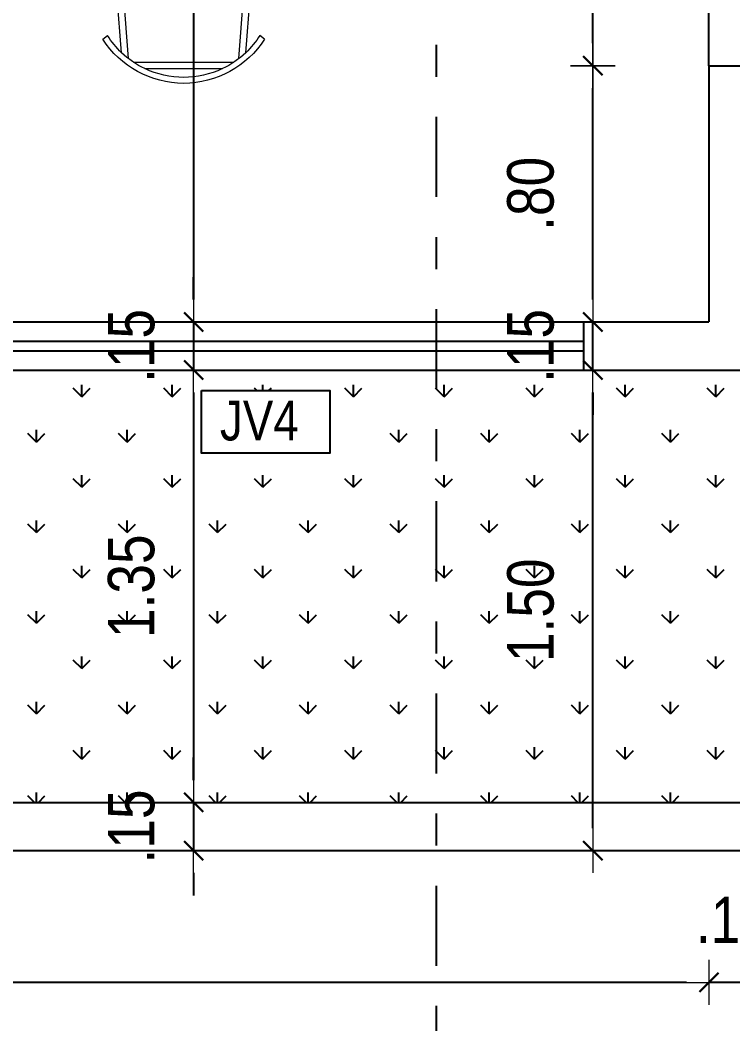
# Model space of a CAD drawing. Header units: millimetres. Extents: x 2718 to 3327, y 272 to 594.
# Drawn here: x 3068.779 to 3071.005, y 421.418 to 424.551 of the extents above; entities that cross this region are included whole.
import ezdxf
from ezdxf.enums import TextEntityAlignment as Align

# ---------------------------------------------------------------- set-up
doc = ezdxf.new("R2010")
doc.units = ezdxf.units.MM
doc.header["$MEASUREMENT"] = 0
doc.linetypes.add('DASHDOT2', pattern=[0.5, 0.25, -0.125, 0, -0.125])
doc.layers.get('0').update_dxf_attribs({"linetype": 'CONTINUOUS'})
doc.layers.get('DEFPOINTS').update_dxf_attribs({"linetype": 'CONTINUOUS'})
for name, color, linetype in [('COTA', 7, 'CONTINUOUS'), ('E-hatch', 8, 'CONTINUOUS'), ('LAYER1', 7, 'CONTINUOUS')]:
    doc.layers.add(name, color=color, linetype=linetype)
for name, color, linetype, lineweight in [('E-Lay-9', 9, 'CONTINUOUS', 9), ('E-Pen-C', 4, 'CONTINUOUS', 15), ('E-Pen-G', 3, 'CONTINUOUS', 30)]:
    doc.layers.add(name, color=color, linetype=linetype, lineweight=lineweight)
doc.styles.add('F2', font='ARIALN.TTF')
doc.dimstyles.new('DIMENSION-1', dxfattribs={"dimtxt": 0.145, "dimasz": 0.07, "dimexe": 1, "dimexo": 0, "dimgap": 0.12, "dimtad": 1, "dimzin": 7, "dimdsep": 46, "dimtxsty": 'F2', "dimblk1": 'TRACO', "dimblk2": 'TRACO', "dimsah": 1, "dimcen": 1, "dimse1": 1, "dimse2": 1, "dimclrd": 4, "dimclre": 256, "dimclrt": 4, "dimadec": 8, "dimazin": 0, "dimtfac": 1, "dimtix": 1, "dimtmove": 2, "dimatfit": 3, "dimldrblk": 'TRACO', "dimfxl": 1, "dimtolj": 1, "dimtzin": 0, "dimarcsym": 0})

# ---------------------------------------------------------------- blocks, each defined once
blk = doc.blocks.new('TRACO')
at = {"layer": 'E-Pen-C'}
for p, q in [((0, 1), (0, -1)), ((-1, 0), (1, 0))]:
    blk.add_line(p, q, dxfattribs=at)
at = {"layer": 'E-Pen-G'}
blk.add_line((-0.424, -0.424), (0.424, 0.424), dxfattribs=at)
blk = doc.blocks.new('*D397')
at = {"layer": 'COTA', "color": 4, "linetype": 'Continuous', "lineweight": -2, "transparency": 16777216}
for p, q in [((3070.8599, 421.5472), (3070.7899, 421.5472)), ((3071.0799, 421.5472), (3070.9299, 421.5472)), ((3071.1499, 421.5472), (3071.2199, 421.5472))]:
    blk.add_line(p, q, dxfattribs=at)
at = {"layer": 'DEFPOINTS', "color": 0, "linetype": 'Continuous', "transparency": 16777216}
for p in [(3070.9299, 423.4589, -1.8296), (3071.0799, 423.4589, -1.8296), (3070.9299, 421.5472)]:
    blk.add_point(p, dxfattribs=at)
at = {"layer": 'COTA', "color": 4, "linetype": 'Continuous', "lineweight": -2, "transparency": 16777216, "xscale": 0.07, "yscale": 0.07, "zscale": 0.07}
blk.add_blockref('TRACO', (3070.9299, 421.5472), dxfattribs=at)
at = {"layer": 'COTA', "color": 4, "linetype": 'Continuous', "lineweight": -2, "transparency": 16777216, "xscale": 0.07, "yscale": 0.07, "zscale": 0.07, "rotation": 180}
blk.add_blockref('TRACO', (3071.0799, 421.5472), dxfattribs=at)
at = {"layer": 'COTA', "color": 4, "linetype": 'Continuous', "transparency": 16777216, "insert": (3071.0049, 421.7412), "char_height": 0.145, "attachment_point": 5, "style": 'F2'}
blk.add_mtext('\\A1;.15', dxfattribs=at)
blk = doc.blocks.new('*D398')
at = {"layer": 'COTA', "color": 4, "linetype": 'Continuous', "lineweight": -2, "transparency": 16777216}
blk.add_line((3070.8599, 421.5472), (3064.1032, 421.5472), dxfattribs=at)
at = {"layer": 'DEFPOINTS', "color": 0, "linetype": 'Continuous', "transparency": 16777216}
for p in [(3064.0332, 423.6089, -1.8296), (3070.9299, 423.4589, -1.8296), (3064.0332, 421.5472)]:
    blk.add_point(p, dxfattribs=at)
at = {"layer": 'COTA', "color": 4, "linetype": 'Continuous', "lineweight": -2, "transparency": 16777216, "xscale": 0.07, "yscale": 0.07, "zscale": 0.07, "rotation": 180}
blk.add_blockref('TRACO', (3064.0332, 421.5472), dxfattribs=at)
at = {"layer": 'COTA', "color": 4, "linetype": 'Continuous', "lineweight": -2, "transparency": 16777216, "xscale": 0.07, "yscale": 0.07, "zscale": 0.07}
blk.add_blockref('TRACO', (3070.9299, 421.5472), dxfattribs=at)
at = {"layer": 'COTA', "color": 4, "linetype": 'Continuous', "transparency": 16777216, "insert": (3067.4815, 421.7412), "char_height": 0.145, "attachment_point": 5, "style": 'F2'}
blk.add_mtext('\\A1;6.90', dxfattribs=at)
blk = doc.blocks.new('*D402')
at = {"layer": 'COTA', "color": 4, "linetype": 'Continuous', "lineweight": -2, "transparency": 16777216}
blk.add_line((3060.0999, 421.1097), (3082.4599, 421.1097), dxfattribs=at)
at = {"layer": 'DEFPOINTS', "color": 0, "linetype": 'Continuous', "transparency": 16777216}
for p in [(3060.0299, 421.9589, -1.8296), (3082.5299, 421.9589, -1.8296), (3082.5299, 421.1097)]:
    blk.add_point(p, dxfattribs=at)
at = {"layer": 'COTA', "color": 4, "linetype": 'Continuous', "lineweight": -2, "transparency": 16777216, "xscale": 0.07, "yscale": 0.07, "zscale": 0.07, "rotation": 180}
blk.add_blockref('TRACO', (3060.0299, 421.1097), dxfattribs=at)
at = {"layer": 'COTA', "color": 4, "linetype": 'Continuous', "lineweight": -2, "transparency": 16777216, "xscale": 0.07, "yscale": 0.07, "zscale": 0.07}
blk.add_blockref('TRACO', (3082.5299, 421.1097), dxfattribs=at)
at = {"layer": 'COTA', "color": 4, "linetype": 'Continuous', "transparency": 16777216, "insert": (3071.2799, 421.3037), "char_height": 0.145, "attachment_point": 5, "style": 'F2'}
blk.add_mtext('\\A1;22.50', dxfattribs=at)
blk = doc.blocks.new('*D426')
at = {"layer": 'COTA', "color": 4, "linetype": 'Continuous', "lineweight": -2, "transparency": 16777216}
blk.add_line((3069.3205, 428.2889), (3069.3205, 423.6789), dxfattribs=at)
at = {"layer": 'DEFPOINTS', "color": 0, "linetype": 'Continuous', "transparency": 16777216}
for p in [(3069.5799, 428.3589, -1.8296), (3069.3205, 423.6089), (3069.4063, 423.6089, -1.8296)]:
    blk.add_point(p, dxfattribs=at)
at = {"layer": 'COTA', "color": 4, "linetype": 'Continuous', "lineweight": -2, "transparency": 16777216, "xscale": 0.07, "yscale": 0.07, "zscale": 0.07}
for p, rotation in [((3069.3205, 428.3589), 90), ((3069.3205, 423.6089), 270)]:
    blk.add_blockref('TRACO', p, dxfattribs=dict(at, rotation=rotation))
at = {"layer": 'COTA', "color": 4, "linetype": 'Continuous', "transparency": 16777216, "insert": (3069.1267, 425.9839), "char_height": 0.145, "attachment_point": 5, "rotation": 90, "style": 'F2'}
blk.add_mtext('\\A1;4.75', dxfattribs=at)
blk = doc.blocks.new('*D427')
at = {"layer": 'COTA', "color": 4, "linetype": 'Continuous', "lineweight": -2, "transparency": 16777216}
for p, q in [((3069.3205, 423.6789), (3069.3205, 423.7489)), ((3069.3205, 423.6089), (3069.3205, 423.4589)), ((3069.3205, 423.3889), (3069.3205, 423.3189))]:
    blk.add_line(p, q, dxfattribs=at)
at = {"layer": 'DEFPOINTS', "color": 0, "linetype": 'Continuous', "transparency": 16777216}
for p in [(3069.4063, 423.6089, -1.8296), (3069.3205, 423.4589), (3069.4063, 423.4589, -1.8296)]:
    blk.add_point(p, dxfattribs=at)
at = {"layer": 'COTA', "color": 4, "linetype": 'Continuous', "lineweight": -2, "transparency": 16777216, "xscale": 0.07, "yscale": 0.07, "zscale": 0.07}
for p, rotation in [((3069.3205, 423.6089), 270), ((3069.3205, 423.4589), 90)]:
    blk.add_blockref('TRACO', p, dxfattribs=dict(at, rotation=rotation))
at = {"layer": 'COTA', "color": 4, "linetype": 'Continuous', "transparency": 16777216, "insert": (3069.1264, 423.5339), "char_height": 0.145, "attachment_point": 5, "rotation": 90, "style": 'F2'}
blk.add_mtext('\\A1;.15', dxfattribs=at)
blk = doc.blocks.new('*D428')
at = {"layer": 'COTA', "color": 4, "linetype": 'Continuous', "lineweight": -2, "transparency": 16777216}
blk.add_line((3069.3205, 423.3889), (3069.3205, 422.1789), dxfattribs=at)
at = {"layer": 'DEFPOINTS', "color": 0, "linetype": 'Continuous', "transparency": 16777216}
for p in [(3069.4063, 423.4589, -1.8296), (3069.3205, 422.1089), (3069.4063, 422.1089, -1.8296)]:
    blk.add_point(p, dxfattribs=at)
at = {"layer": 'COTA', "color": 4, "linetype": 'Continuous', "lineweight": -2, "transparency": 16777216, "xscale": 0.07, "yscale": 0.07, "zscale": 0.07}
for p, rotation in [((3069.3205, 423.4589), 90), ((3069.3205, 422.1089), 270)]:
    blk.add_blockref('TRACO', p, dxfattribs=dict(at, rotation=rotation))
at = {"layer": 'COTA', "color": 4, "linetype": 'Continuous', "transparency": 16777216, "insert": (3069.1264, 422.7839), "char_height": 0.145, "attachment_point": 5, "rotation": 90, "style": 'F2'}
blk.add_mtext('\\A1;1.35', dxfattribs=at)
blk = doc.blocks.new('*D429')
at = {"layer": 'COTA', "color": 4, "linetype": 'Continuous', "lineweight": -2, "transparency": 16777216}
for p, q in [((3069.3205, 422.1789), (3069.3205, 422.2489)), ((3069.3205, 422.1089), (3069.3205, 421.9589)), ((3069.3205, 421.8889), (3069.3205, 421.8189))]:
    blk.add_line(p, q, dxfattribs=at)
at = {"layer": 'DEFPOINTS', "color": 0, "linetype": 'Continuous', "transparency": 16777216}
for p in [(3069.4063, 422.1089, -1.8296), (3069.3205, 421.9589), (3069.4063, 421.9589, -1.8296)]:
    blk.add_point(p, dxfattribs=at)
at = {"layer": 'COTA', "color": 4, "linetype": 'Continuous', "lineweight": -2, "transparency": 16777216, "xscale": 0.07, "yscale": 0.07, "zscale": 0.07}
for p, rotation in [((3069.3205, 422.1089), 270), ((3069.3205, 421.9589), 90)]:
    blk.add_blockref('TRACO', p, dxfattribs=dict(at, rotation=rotation))
at = {"layer": 'COTA', "color": 4, "linetype": 'Continuous', "transparency": 16777216, "insert": (3069.1264, 422.0339), "char_height": 0.145, "attachment_point": 5, "rotation": 90, "style": 'F2'}
blk.add_mtext('\\A1;.15', dxfattribs=at)
blk = doc.blocks.new('cadeira3')
at = {"color": 8}
for p, q in [((335.87, -200.51), (367.14, -200.51)), ((339.39, -198.51), (363.62, -198.51)), ((332.14, -203.49), (329.22, -240.82)), ((334.29, -201.65), (331.21, -240.97)), ((368.73, -201.65), (371.8, -240.97)), ((370.88, -203.49), (373.8, -240.82)), ((326.24, -207.76), (327.72, -208.87)), ((376.77, -207.76), (375.3, -208.87)), ((371.3, -241.51), (331.71, -241.51)), ((371.3, -243.51), (331.71, -243.51))]:
    blk.add_line(p, q, dxfattribs=at)
for centre, radius, start, end in [((351.51, -223.91), 29.99, 32.591, 147.409), ((351.51, -223.93), 28.15, 64.5065, 115.4935), ((351.51, -223.93), 28.15, 115.4935, 133.4739), ((351.51, -223.93), 28.15, 46.5261, 64.5065), ((351.51, -223.93), 28.15, 133.4739, 147.6689), ((351.51, -223.93), 28.15, 32.3311, 46.5261), ((331.71, -241.01), 2.5, 175.5276, 270), ((331.71, -241.01), 0.5, 175.5276, 270), ((371.3, -241.01), 2.5, 270, 4.4724), ((371.3, -241.01), 0.5, 270, 4.4724)]:
    blk.add_arc(centre, radius, start, end, dxfattribs=at)
blk = doc.blocks.new('*D444')
at = {"layer": 'COTA', "color": 4, "linetype": 'Continuous', "lineweight": -2, "transparency": 16777216}
blk.add_line((3070.5674, 422.0289), (3070.5674, 423.3889), dxfattribs=at)
at = {"layer": 'DEFPOINTS', "color": 0, "linetype": 'Continuous', "transparency": 16777216}
for p in [(3070.5674, 423.4589), (3070.6823, 423.4589, -1.8296), (3070.6823, 421.9589, -1.8296)]:
    blk.add_point(p, dxfattribs=at)
at = {"layer": 'COTA', "color": 4, "linetype": 'Continuous', "lineweight": -2, "transparency": 16777216, "xscale": 0.07, "yscale": 0.07, "zscale": 0.07}
for p, rotation in [((3070.5674, 423.4589), 90), ((3070.5674, 421.9589), 270)]:
    blk.add_blockref('TRACO', p, dxfattribs=dict(at, rotation=rotation))
at = {"layer": 'COTA', "color": 4, "linetype": 'Continuous', "transparency": 16777216, "insert": (3070.3734, 422.7089), "char_height": 0.145, "attachment_point": 5, "rotation": 90, "style": 'F2'}
blk.add_mtext('\\A1;1.50', dxfattribs=at)
blk = doc.blocks.new('*D445')
at = {"layer": 'COTA', "color": 4, "linetype": 'Continuous', "lineweight": -2, "transparency": 16777216}
for p, q in [((3070.5674, 423.6789), (3070.5674, 423.7489)), ((3070.5674, 423.4589), (3070.5674, 423.6089)), ((3070.5674, 423.3889), (3070.5674, 423.3189))]:
    blk.add_line(p, q, dxfattribs=at)
at = {"layer": 'DEFPOINTS', "color": 0, "linetype": 'Continuous', "transparency": 16777216}
for p in [(3070.5674, 423.6089), (3070.9299, 423.6089, -1.8296), (3070.6823, 423.4589, -1.8296)]:
    blk.add_point(p, dxfattribs=at)
at = {"layer": 'COTA', "color": 4, "linetype": 'Continuous', "lineweight": -2, "transparency": 16777216, "xscale": 0.07, "yscale": 0.07, "zscale": 0.07}
for p, rotation in [((3070.5674, 423.6089), 270), ((3070.5674, 423.4589), 90)]:
    blk.add_blockref('TRACO', p, dxfattribs=dict(at, rotation=rotation))
at = {"layer": 'COTA', "color": 4, "linetype": 'Continuous', "transparency": 16777216, "insert": (3070.3734, 423.5339), "char_height": 0.145, "attachment_point": 5, "rotation": 90, "style": 'F2'}
blk.add_mtext('\\A1;.15', dxfattribs=at)
blk = doc.blocks.new('*D446')
at = {"layer": 'COTA', "color": 4, "linetype": 'Continuous', "lineweight": -2, "transparency": 16777216}
blk.add_line((3070.5674, 423.6789), (3070.5674, 424.3389), dxfattribs=at)
at = {"layer": 'DEFPOINTS', "color": 0, "linetype": 'Continuous', "transparency": 16777216}
for p in [(3070.5674, 424.4089), (3070.9299, 424.4089, -1.8296), (3070.9299, 423.6089, -1.8296)]:
    blk.add_point(p, dxfattribs=at)
at = {"layer": 'COTA', "color": 4, "linetype": 'Continuous', "lineweight": -2, "transparency": 16777216, "xscale": 0.07, "yscale": 0.07, "zscale": 0.07}
for p, rotation in [((3070.5674, 424.4089), 90), ((3070.5674, 423.6089), 270)]:
    blk.add_blockref('TRACO', p, dxfattribs=dict(at, rotation=rotation))
at = {"layer": 'COTA', "color": 4, "linetype": 'Continuous', "transparency": 16777216, "insert": (3070.3734, 424.0089), "char_height": 0.145, "attachment_point": 5, "rotation": 90, "style": 'F2'}
blk.add_mtext('\\A1;.80', dxfattribs=at)
blk = doc.blocks.new('*D447')
at = {"layer": 'COTA', "color": 4, "linetype": 'Continuous', "lineweight": -2, "transparency": 16777216}
blk.add_line((3070.5674, 424.4789), (3070.5674, 425.8389), dxfattribs=at)
at = {"layer": 'DEFPOINTS', "color": 0, "linetype": 'Continuous', "transparency": 16777216}
for p in [(3070.5674, 425.9089), (3070.9299, 425.9089, -1.8296), (3070.9299, 424.4089, -1.8296)]:
    blk.add_point(p, dxfattribs=at)
at = {"layer": 'COTA', "color": 4, "linetype": 'Continuous', "lineweight": -2, "transparency": 16777216, "xscale": 0.07, "yscale": 0.07, "zscale": 0.07}
for p, rotation in [((3070.5674, 425.9089), 90), ((3070.5674, 424.4089), 270)]:
    blk.add_blockref('TRACO', p, dxfattribs=dict(at, rotation=rotation))
at = {"layer": 'COTA', "color": 4, "linetype": 'Continuous', "transparency": 16777216, "insert": (3070.3734, 425.1589), "char_height": 0.145, "attachment_point": 5, "rotation": 90, "style": 'F2'}
blk.add_mtext('\\A1;1.50', dxfattribs=at)

msp = doc.modelspace()

# ---------------------------------------------------------------- hatches: boundary and pattern name
at = {"layer": 'E-hatch'}
h = msp.add_hatch(dxfattribs=at)
h.set_pattern_fill('GRASS', color=8, scale=0.2, style=0)
h.set_pattern_definition([(90, (1504.28528, 394.5255), (-0.141421356, 0.141421356), [0.0375, -0.245342713]), (45, (1504.28528, 394.5255), (-0.141421356, 0.141421356), [0.0375, -0.1625]), (135, (1504.28528, 394.5255), (-0.141421356, -0.141421356), [0.0375, -0.1625])])
h.paths.add_polyline_path([(3063.8832, 423.4589), (3073.4299, 423.4589), (3073.4299, 422.1089), (3063.8832, 422.1089)])
h.paths.add_polyline_path([(3067.0754, 422.4267), (3067.0754, 422.464), (3067.0611, 422.4612), (3067.049, 422.4531)], flags=24)
h.paths.add_polyline_path([(3067.0754, 422.4267), (3067.049, 422.4531), (3067.0409, 422.441), (3067.0381, 422.4267)], flags=8)
h.paths.add_polyline_path([(3067.0754, 422.4267), (3067.1127, 422.4267), (3067.1099, 422.4124), (3067.1018, 422.4003)], flags=8)
h.paths.add_polyline_path([(3067.0754, 422.4267), (3067.1018, 422.4003), (3067.0897, 422.3922), (3067.0754, 422.3894)], flags=24)
edge = h.paths.add_edge_path(flags=16)
edge.add_line((3067.0754, 422.352), (3067.0754, 422.5013))
edge = h.paths.add_edge_path(flags=16)
edge.add_arc((3067.0754, 422.4267), 0.0373, 0, 360)
edge = h.paths.add_edge_path(flags=16)
edge.add_line((3067.0008, 422.4267), (3067.3519, 422.4267))
h.paths.add_polyline_path([(3067.1051, 422.4178), (3067.3882, 422.4178), (3067.3882, 422.5981), (3067.1051, 422.5981)], flags=24)
h.paths.add_polyline_path([(3066.7268, 422.795), (3067.8027, 422.795), (3067.8027, 423.0706), (3066.7268, 423.0706)], flags=24)
h.paths.add_polyline_path([(3066.9237, 422.5902), (3067.6058, 422.5902), (3067.6058, 422.7873), (3066.9237, 422.7873)], flags=24)
h.paths.add_polyline_path([(3069.3456, 423.3945), (3069.7459, 423.3945), (3069.7459, 423.1998), (3069.3456, 423.1998)], flags=16)
h.paths.add_polyline_path([(3071.9845, 423.3805), (3072.3848, 423.3805), (3072.3848, 423.1858), (3071.9845, 423.1858)], flags=16)
h.paths.add_polyline_path([(3070.5235, 422.5062), (3070.5235, 422.902), (3070.2216, 422.902), (3070.2216, 422.5062)], flags=24)
h.paths.add_polyline_path([(3069.2766, 422.5806), (3069.2766, 422.9764), (3068.9747, 422.9764), (3068.9747, 422.5806)], flags=24)

# ---------------------------------------------------------------- linework, layer by layer
at = {"color": 6, "elevation": 1.8296}
msp.add_lwpolyline([(3069.3456, 423.3945), (3069.7459, 423.3945), (3069.7459, 423.1998), (3069.3456, 423.1998)], close=True, dxfattribs=at)
at = {"layer": 'COTA', "color": 2, "linetype": 'DASHDOT2'}
msp.add_line((3070.0793, 420.3991), (3070.0793, 444.9886), dxfattribs=at)
at = {"layer": 'COTA', "color": 8, "linetype": 'Continuous'}
for p, q in [((3070.9299, 424.4089), (3070.9299, 425.9089)), ((3068.5386, 423.6089), (3070.5386, 423.6089)), ((3068.5386, 423.4589), (3070.5386, 423.4589))]:
    msp.add_line(p, q, dxfattribs=at)
at = {"layer": 'COTA', "color": 5, "linetype": 'Continuous'}
for p, q in [((3070.9299, 424.4089), (3071.0799, 424.4089)), ((3070.9299, 424.4089), (3070.9299, 423.6089)), ((3070.5386, 423.6089), (3070.5386, 423.4589)), ((3070.5386, 423.6089), (3070.9299, 423.6089)), ((3070.5386, 423.4589), (3073.4299, 423.4589)), ((3060.3799, 422.1089), (3073.4299, 422.1089)), ((3060.0299, 421.9589), (3082.5299, 421.9589))]:
    msp.add_line(p, q, dxfattribs=at)
at = {"layer": 'COTA', "color": 7, "linetype": 'Continuous'}
for p, q in [((3068.5386, 423.5489), (3070.5386, 423.5489)), ((3068.5386, 423.5189), (3070.5386, 423.5189))]:
    msp.add_line(p, q, dxfattribs=at)

# ---------------------------------------------------------------- block references
at = {"layer": 'E-Lay-9', "color": 8, "xscale": -0.01000000000021828, "yscale": 0.009999999999990905, "zscale": 0.01, "rotation": 180}
msp.add_blockref('cadeira3', (3065.7746, 422.4145, 1.8296), dxfattribs=at)

# ---------------------------------------------------------------- texts
at = {"layer": 'LAYER1', "color": 6, "linetype": 'Continuous', "style": 'F2'}
msp.add_text('JV4', height=0.1246, dxfattribs=at).set_placement((3069.4031, 423.3637, 1.8296), align=Align.TOP_LEFT)

# ---------------------------------------------------------------- dimensions: what is measured, and where the dimension line sits
at = {"layer": 'COTA', "color": 7, "linetype": 'Continuous'}
for base, p1, p2, picture, middle in [((3069.3205, 423.6089, 1.8296), (3069.5799, 428.3589), (3069.4063, 423.6089), '*D426', (3069.1267, 425.9839, 1.8296)), ((3070.5674, 425.9089, 1.8296), (3070.9299, 424.4089), (3070.9299, 425.9089), '*D447', (3070.3734, 425.1589, 1.8296)), ((3070.5674, 424.4089, 1.8296), (3070.9299, 423.6089), (3070.9299, 424.4089), '*D446', (3070.3734, 424.0089, 1.8296)), ((3069.3205, 423.4589, 1.8296), (3069.4063, 423.6089), (3069.4063, 423.4589), '*D427', (3069.1264, 423.5339, 1.8296)), ((3070.5674, 423.6089, 1.8296), (3070.6823, 423.4589), (3070.9299, 423.6089), '*D445', (3070.3734, 423.5339, 1.8296)), ((3069.3205, 422.1089, 1.8296), (3069.4063, 423.4589), (3069.4063, 422.1089), '*D428', (3069.1264, 422.7839, 1.8296)), ((3070.5674, 423.4589, 1.8296), (3070.6823, 421.9589), (3070.6823, 423.4589), '*D444', (3070.3734, 422.7089, 1.8296)), ((3069.3205, 421.9589, 1.8296), (3069.4063, 422.1089), (3069.4063, 421.9589), '*D429', (3069.1264, 422.0339, 1.8296))]:
    dim = msp.add_linear_dim(base=base, p1=p1, p2=p2, angle=90, dimstyle='DIMENSION-1', override={"dimfxl": 0.06}, dxfattribs=at)
    dim.commit()
    dim.dimension.update_dxf_attribs({"geometry": picture, "text_midpoint": middle})
at = {"layer": 'COTA', "color": 5, "linetype": 'Continuous'}
for base, p1, p2, picture, middle in [((3064.0332, 421.5472, 1.8296), (3070.9299, 423.4589), (3064.0332, 423.6089), '*D398', (3067.4815, 421.7412, 1.8296)), ((3070.9299, 421.5472, 1.8296), (3071.0799, 423.4589), (3070.9299, 423.4589), '*D397', (3071.0049, 421.7412, 1.8296))]:
    dim = msp.add_linear_dim(base=base, p1=p1, p2=p2, dimstyle='DIMENSION-1', override={"dimfxl": 0.06}, dxfattribs=at)
    dim.commit()
    dim.dimension.update_dxf_attribs({"geometry": picture, "text_midpoint": middle})
at = {"layer": 'COTA', "color": 7, "linetype": 'Continuous'}
dim = msp.add_linear_dim(base=(3082.5299, 421.1097, 1.8296), p1=(3060.0299, 421.9589), p2=(3082.5299, 421.9589), dimstyle='DIMENSION-1', override={"dimfxl": 0.06}, dxfattribs=at)
dim.commit()
dim.dimension.update_dxf_attribs({"geometry": '*D402', "text_midpoint": (3071.2799, 421.3037, 1.8296)})

doc.saveas('drawing.dxf')
